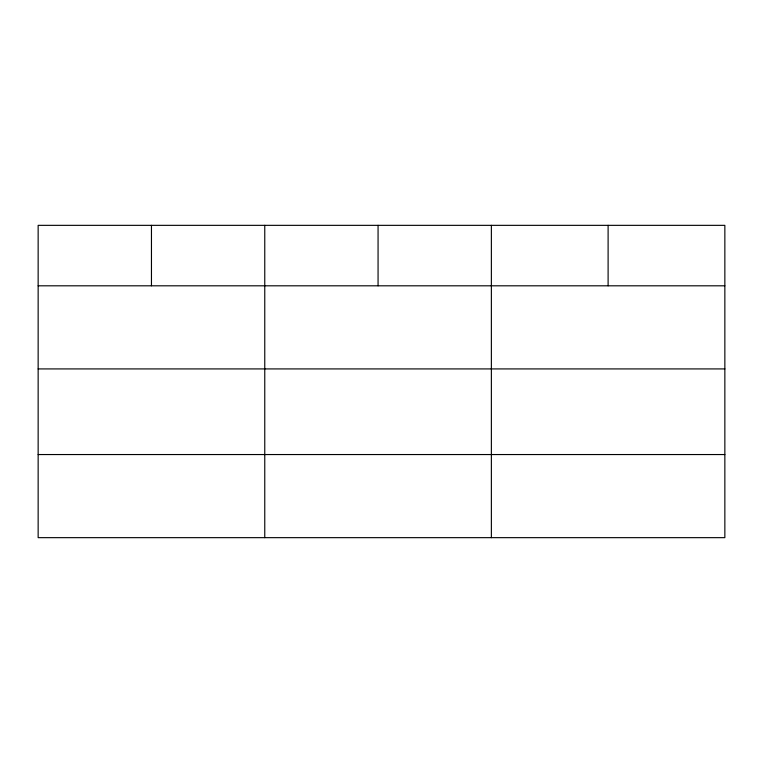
<?xml version="1.0" encoding="UTF-8"?>
<svg xmlns="http://www.w3.org/2000/svg" width="763" height="763" viewBox="0 0 763 763"><rect width="100%" height="100%" fill="white"/><g stroke="black" fill="none" stroke-linecap="round" stroke-linejoin="round"><path stroke-width="1.14" d="M724.85 368.92L724.85 225.343L38.15 225.343L38.15 537.657L724.85 537.657L724.85 368.92L38.15 368.92M38.15 285.81L724.85 285.81M38.15 454.548L724.85 454.548M608.111 225.343L608.111 285.81M491.372 225.343L491.372 537.657M378.066 225.343L378.066 285.81M264.761 225.343L264.761 537.657M151.456 225.343L151.456 285.81"/></g></svg>
